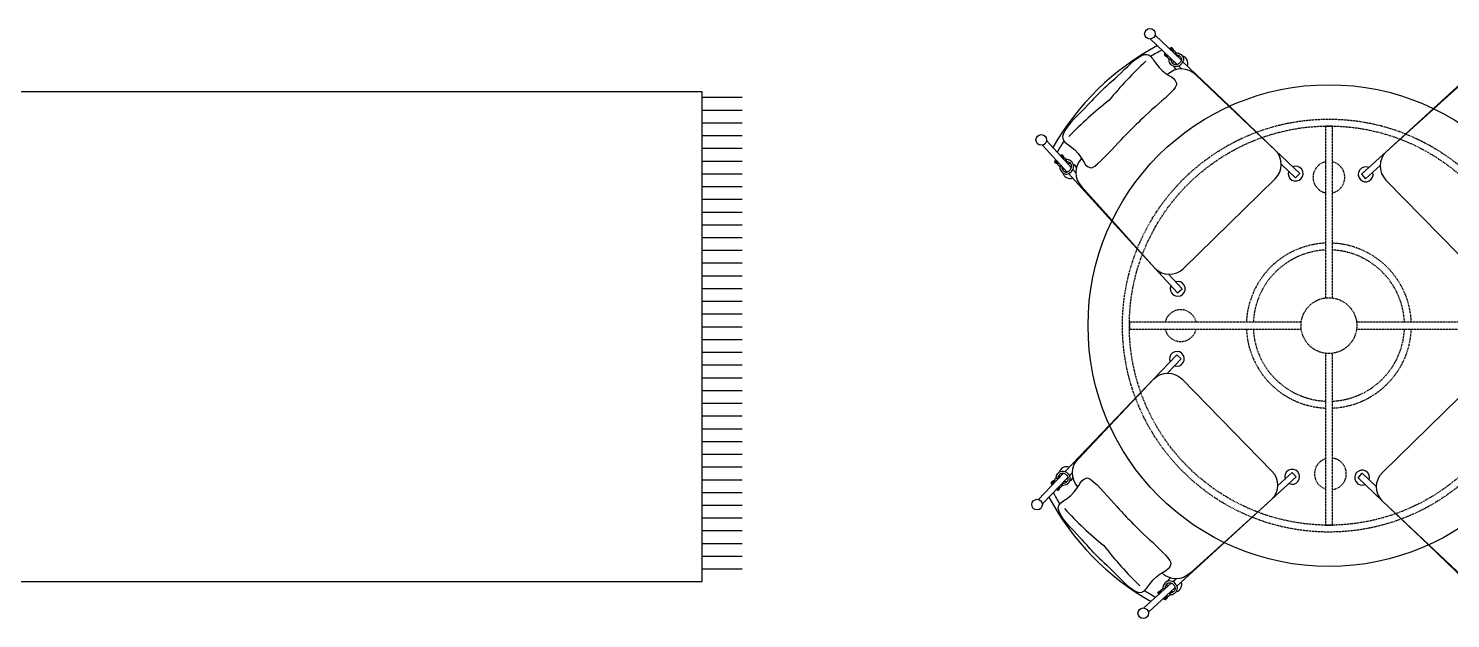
# Model space of a CAD drawing. Header units: millimetres. Extents: x -38686 to 870903, y -23218 to 232707.
# Drawn here: x 40738 to 44281, y 30527 to 31997 of the extents above; entities that cross this region are included whole.
import ezdxf

# ---------------------------------------------------------------- set-up
doc = ezdxf.new("R2010")
doc.units = ezdxf.units.MM
doc.header["$LTSCALE"] = 10
doc.linetypes.add('HIDDEN', pattern=[0.375, 0.25, -0.125])
doc.layers.add('40 - Detail Outline', color=142, linetype='Continuous')

msp = doc.modelspace()

# ---------------------------------------------------------------- hatches: boundary and pattern name
at = {"layer": '40 - Detail Outline'}
h = msp.add_hatch(dxfattribs=at)
h.set_pattern_fill('LINE', color=251, scale=0.25, angle=134.340416, style=0)
h.set_pattern_definition([(134.3404157, (58415.8409, 36240.53084), (0.567689923, 0.55476771), [])])
edge = h.paths.add_edge_path()
edge.add_spline(control_points=[(43579.99, 31946.272), (43580.675, 31946.75), (43582.426, 31947.837), (43585.235, 31949.013), (43588.668, 31946.794), (43589.945, 31943.523), (43591.202, 31941.18), (43591.593, 31940.47)], knot_values=[0.96849474, 0.96849474, 0.96849474, 0.96849474, 3.43348075, 6.95615261, 9.2269816, 14.7686526, 17.20637924, 17.20637924, 17.20637924, 17.20637924], degree=3, periodic=0)
edge.add_spline(control_points=[(43591.593, 31940.47), (43591.452, 31940.478), (43589.99, 31940.503), (43588.652, 31939.849), (43587.524, 31939.061)], knot_values=[15.02205896, 15.02205896, 15.02205896, 15.02205896, 15.4425909, 19.39816394, 19.39816394, 19.39816394, 19.39816394], degree=3, periodic=0)
edge.add_line((43587.524, 31939.061), (43579.99, 31946.272))
edge = h.paths.add_edge_path()
edge.add_spline(control_points=[(43575.038, 31925.861), (43573.753, 31926.445), (43571.246, 31927.608), (43567.735, 31929.426), (43567.303, 31933.134), (43568.47, 31934.842), (43569.268, 31935.772)], knot_values=[32.23678536, 32.23678536, 32.23678536, 32.23678536, 36.54129772, 40.52967194, 43.06457669, 46.61386778, 46.61386778, 46.61386778, 46.61386778], degree=3, periodic=0)
edge.add_line((43569.268, 31935.772), (43576.62, 31928.733))
edge.add_spline(control_points=[(43576.62, 31928.733), (43576.077, 31928.032), (43575.5, 31927.112), (43575.092, 31926.045), (43575.038, 31925.861)], knot_values=[34.33816689, 34.33816689, 34.33816689, 34.33816689, 36.98965349, 37.54298405, 37.54298405, 37.54298405, 37.54298405], degree=3, periodic=0)
h = msp.add_hatch(dxfattribs=at)
h.set_pattern_fill('LINE', color=251, scale=10, style=0)
h.set_pattern_definition([(0, (6381.487, 14235.67), (0, 31.75), [])])
h.paths.add_polyline_path([(40486.225, 30618.783), (40586.225, 30618.783), (40586.225, 31838.783), (40486.225, 31838.783)])
h.paths.add_polyline_path([(42416.225, 30618.783), (42516.225, 30618.783), (42516.225, 31838.783), (42416.225, 31838.783)])
h = msp.add_hatch(dxfattribs=at)
h.set_pattern_fill('LINE', color=251, scale=0.25, angle=134.340416, style=0)
h.set_pattern_definition([(134.3404157, (38662.403, 16936.7365), (-0.567689923, -0.55476771), [])])
edge = h.paths.add_edge_path()
edge.add_spline(control_points=[(43297.071, 31669.793), (43296.578, 31669.12), (43295.451, 31667.394), (43294.21, 31664.613), (43296.35, 31661.131), (43299.591, 31659.778), (43301.904, 31658.467), (43302.606, 31658.06)], knot_values=[0.96849474, 0.96849474, 0.96849474, 0.96849474, 3.43348075, 6.95615261, 9.2269816, 14.7686526, 17.20637924, 17.20637924, 17.20637924, 17.20637924], degree=3, periodic=0)
edge.add_spline(control_points=[(43302.606, 31658.06), (43302.6, 31658.201), (43302.609, 31659.664), (43303.294, 31660.987), (43304.107, 31662.096)], knot_values=[15.02205896, 15.02205896, 15.02205896, 15.02205896, 15.4425909, 19.39816394, 19.39816394, 19.39816394, 19.39816394], degree=3, periodic=0)
edge.add_line((43304.107, 31662.096), (43297.071, 31669.793))
edge = h.paths.add_edge_path()
edge.add_spline(control_points=[(43317.591, 31674.275), (43317.038, 31675.573), (43315.933, 31678.106), (43314.195, 31681.658), (43310.499, 31682.175), (43308.764, 31681.048), (43307.816, 31680.271)], knot_values=[32.23678536, 32.23678536, 32.23678536, 32.23678536, 36.54129772, 40.52967194, 43.06457669, 46.61386778, 46.61386778, 46.61386778, 46.61386778], degree=3, periodic=0)
edge.add_line((43307.816, 31680.271), (43314.683, 31672.759))
edge.add_spline(control_points=[(43314.683, 31672.759), (43315.397, 31673.286), (43316.33, 31673.842), (43317.406, 31674.225), (43317.591, 31674.275)], knot_values=[34.33816689, 34.33816689, 34.33816689, 34.33816689, 36.98965349, 37.54298405, 37.54298405, 37.54298405, 37.54298405], degree=3, periodic=0)
h = msp.add_hatch(dxfattribs=at)
h.set_pattern_fill('LINE', color=251, scale=0.25, angle=44.340416, style=0)
h.set_pattern_definition([(224.3404157, (38993.4781, 45694.7951), (-0.55476771, 0.567689923), [])])
edge = h.paths.add_edge_path()
edge.add_spline(control_points=[(43287.736, 30858.945), (43287.258, 30859.629), (43286.171, 30861.38), (43284.995, 30864.189), (43287.215, 30867.622), (43290.486, 30868.9), (43292.829, 30870.156), (43293.539, 30870.547)], knot_values=[0.96849474, 0.96849474, 0.96849474, 0.96849474, 3.43348075, 6.95615261, 9.2269816, 14.7686526, 17.20637924, 17.20637924, 17.20637924, 17.20637924], degree=3, periodic=0)
edge.add_spline(control_points=[(43293.539, 30870.547), (43293.531, 30870.407), (43293.506, 30868.944), (43294.16, 30867.606), (43294.948, 30866.478)], knot_values=[15.02205896, 15.02205896, 15.02205896, 15.02205896, 15.4425909, 19.39816394, 19.39816394, 19.39816394, 19.39816394], degree=3, periodic=0)
edge.add_line((43294.948, 30866.478), (43287.736, 30858.945))
edge = h.paths.add_edge_path()
edge.add_spline(control_points=[(43308.148, 30853.992), (43307.564, 30852.707), (43306.401, 30850.2), (43304.583, 30846.689), (43300.875, 30846.257), (43299.167, 30847.424), (43298.237, 30848.222)], knot_values=[32.23678536, 32.23678536, 32.23678536, 32.23678536, 36.54129772, 40.52967194, 43.06457669, 46.61386778, 46.61386778, 46.61386778, 46.61386778], degree=3, periodic=0)
edge.add_line((43298.237, 30848.222), (43305.275, 30855.575))
edge.add_spline(control_points=[(43305.275, 30855.575), (43305.977, 30855.031), (43306.897, 30854.454), (43307.964, 30854.046), (43308.148, 30853.992)], knot_values=[34.33816689, 34.33816689, 34.33816689, 34.33816689, 36.98965349, 37.54298405, 37.54298405, 37.54298405, 37.54298405], degree=3, periodic=0)
h = msp.add_hatch(dxfattribs=at)
h.set_pattern_fill('LINE', color=251, scale=0.25, angle=44.340416, style=0)
h.set_pattern_definition([(224.3404157, (58297.2724, 25941.3572), (0.55476771, -0.567689923), [])])
edge = h.paths.add_edge_path()
edge.add_spline(control_points=[(43564.216, 30576.026), (43564.889, 30575.532), (43566.615, 30574.405), (43569.395, 30573.165), (43572.878, 30575.304), (43574.231, 30578.545), (43575.542, 30580.859), (43575.949, 30581.56)], knot_values=[0.96849474, 0.96849474, 0.96849474, 0.96849474, 3.43348075, 6.95615261, 9.2269816, 14.7686526, 17.20637924, 17.20637924, 17.20637924, 17.20637924], degree=3, periodic=0)
edge.add_spline(control_points=[(43575.949, 30581.56), (43575.808, 30581.554), (43574.345, 30581.563), (43573.022, 30582.248), (43571.913, 30583.062)], knot_values=[15.02205896, 15.02205896, 15.02205896, 15.02205896, 15.4425909, 19.39816394, 19.39816394, 19.39816394, 19.39816394], degree=3, periodic=0)
edge.add_line((43571.913, 30583.062), (43564.216, 30576.026))
edge = h.paths.add_edge_path()
edge.add_spline(control_points=[(43559.734, 30596.545), (43558.436, 30595.992), (43555.903, 30594.887), (43552.351, 30593.15), (43551.834, 30589.453), (43552.961, 30587.718), (43553.737, 30586.77)], knot_values=[32.23678536, 32.23678536, 32.23678536, 32.23678536, 36.54129772, 40.52967194, 43.06457669, 46.61386778, 46.61386778, 46.61386778, 46.61386778], degree=3, periodic=0)
edge.add_line((43553.737, 30586.77), (43561.25, 30593.637))
edge.add_spline(control_points=[(43561.25, 30593.637), (43560.723, 30594.351), (43560.167, 30595.285), (43559.784, 30596.36), (43559.734, 30596.545)], knot_values=[34.33816689, 34.33816689, 34.33816689, 34.33816689, 36.98965349, 37.54298405, 37.54298405, 37.54298405, 37.54298405], degree=3, periodic=0)

# ---------------------------------------------------------------- linework, layer by layer
at = {"layer": '40 - Detail Outline', "color": 252}
for p, q in [((43533.185, 31970.314), (43599.336, 31906.988)), ((43544.492, 31980.255), (43609.956, 31917.587)), ((43603.412, 31903.086), (43611.35, 31895.487)), ((43603.412, 31903.086), (43611.35, 31895.487)), ((43613.935, 31913.778), (43729.735, 31802.924)), ((44356.156, 31905.233), (44237.834, 31797.074)), ((43274.114, 31717.14), (43335.9, 31649.548)), ((43263.915, 31706.065), (43325.059, 31639.176)), ((43339.707, 31645.384), (43347.121, 31637.273)), ((43328.776, 31635.11), (43436.935, 31516.789)), ((43320.231, 30892.889), (43431.085, 31008.689)), ((43253.754, 30823.446), (43316.422, 30888.91)), ((43263.695, 30812.139), (43327.021, 30878.29)), ((43330.923, 30882.366), (43338.522, 30890.304)), ((43598.899, 30607.73), (43717.22, 30715.889)), ((44341.12, 30599.185), (44225.32, 30710.04)), ((43516.869, 30553.068), (43584.461, 30614.854)), ((43588.625, 30618.661), (43596.736, 30626.075)), ((43588.625, 30618.661), (43596.736, 30626.075)), ((43527.944, 30542.869), (43594.833, 30604.014))]:
    msp.add_line(p, q, dxfattribs=at)
at = {"layer": '40 - Detail Outline', "color": 251}
for p, q in [((43729.735, 31802.924), (43844.67, 31692.897)), ((44237.834, 31797.074), (44120.396, 31689.723)), ((43844.67, 31692.897), (43904.751, 31635.382)), ((44120.396, 31689.723), (44059.007, 31633.606)), ((43858.907, 31658.503), (43894.491, 31624.439)), ((44105.371, 31655.665), (44069.013, 31622.43)), ((43904.751, 31635.382), (43894.491, 31624.439)), ((44059.007, 31633.606), (44069.013, 31622.43)), ((43436.935, 31516.789), (43544.286, 31399.35)), ((43544.286, 31399.35), (43600.403, 31337.962)), ((43578.344, 31384.325), (43611.579, 31347.967)), ((43600.403, 31337.962), (43611.579, 31347.967)), ((43541.112, 31123.624), (43598.627, 31183.705)), ((43598.627, 31183.705), (43609.57, 31173.445)), ((43575.506, 31137.861), (43609.57, 31173.445)), ((43431.085, 31008.689), (43541.112, 31123.624)), ((43834.658, 30823.241), (43896.047, 30879.357)), ((43849.683, 30857.298), (43886.042, 30890.533)), ((43896.047, 30879.357), (43886.042, 30890.533)), ((44050.304, 30877.581), (44060.564, 30888.524)), ((44110.384, 30820.066), (44050.304, 30877.581)), ((44096.147, 30854.46), (44060.564, 30888.524)), ((43717.22, 30715.889), (43834.658, 30823.241)), ((44225.32, 30710.04), (44110.384, 30820.066))]:
    msp.add_line(p, q, dxfattribs=at)
at = {"layer": '40 - Detail Outline', "color": 7}
for points in [[(43728.738, 31802.47), (43645.951, 31880.716, 0.41105712), (43575.633, 31881.905)], [(44393.709, 31872.484, 0.40885828), (44323.649, 31872.649), (44239.033, 31796.495)], [(43361.525, 31672.663, 0.40885828), (43361.36, 31602.603), (43437.514, 31517.987)], [(43352.107, 30854.592, -0.40885828), (43353.555, 30924.637), (43431.637, 31007.477)], [(43716.234, 30716.365), (43631.668, 30640.046, -0.41105712), (43561.341, 30640.476)], [(44379.417, 30631.061, -0.40885828), (44309.372, 30632.509), (44226.532, 30710.591)]]:
    msp.add_lwpolyline(points, format="xyb", dxfattribs=at)
at = {"layer": '40 - Detail Outline', "color": 252}
msp.add_lwpolyline([(42416.225, 31838.783), (40586.225, 31838.783), (40586.225, 30618.783), (42416.225, 30618.783)], close=True, dxfattribs=at)
at = {"layer": '40 - Detail Outline', "color": 251}
for points in [[(43437.514, 31517.987), (43544.286, 31399.35, 0.41421356), (43614.992, 31398.536), (43843.856, 31622.191, 0.41421356), (43844.67, 31692.897), (43728.738, 31802.47)], [(44239.033, 31796.495), (44120.396, 31689.723, 0.41421356), (44119.582, 31619.017), (44343.237, 31390.153, 0.41421356), (44413.943, 31389.339), (44523.516, 31505.271)], [(43431.637, 31007.477), (43541.112, 31123.624, -0.41421356), (43611.818, 31122.811), (43835.472, 30893.947, -0.41421356), (43834.658, 30823.241), (43716.234, 30716.365)], [(44226.532, 30710.591), (44110.384, 30820.066, -0.41421356), (44111.198, 30890.772), (44340.062, 31114.427, -0.41421356), (44410.768, 31113.613), (44517.644, 30995.188)]]:
    msp.add_lwpolyline(points, format="xyb", dxfattribs=at)
at = {"layer": '40 - Detail Outline', "color": 251, "linetype": 'HIDDEN'}
for points in [[(43986.099, 31325.418), (43986.099, 31753.624), (43968.956, 31753.624), (43968.956, 31325.418)], [(43908.591, 31265.053), (43480.385, 31265.053), (43480.385, 31247.91), (43908.591, 31247.91)], [(44046.464, 31247.91), (44474.67, 31247.91), (44474.67, 31265.053), (44046.464, 31265.053)], [(43968.956, 31187.545), (43968.956, 30759.339), (43986.099, 30759.339), (43986.099, 31187.545)]]:
    msp.add_lwpolyline(points, dxfattribs=at)
at = {"layer": '40 - Detail Outline', "color": 7}
for centre in [(43531.659, 31983.45), (43261.017, 31718.968), (43250.559, 30810.613), (43515.041, 30539.971)]:
    msp.add_circle(centre, 13.224, dxfattribs=at)
at = {"layer": '40 - Detail Outline', "color": 0}
msp.add_circle((43977.527, 31256.482), 600, dxfattribs=at)
at = {"layer": '40 - Detail Outline', "color": 251, "linetype": 'HIDDEN'}
for radius in [514.286, 497.143, 69.468]:
    msp.add_circle((43977.527, 31256.482), radius, dxfattribs=at)
at = {"layer": '40 - Detail Outline', "color": 7}
for centre, radius, start, end in [((43858.762, 31376.835), 654.154, 118.118966, 150.410216), ((43858.762, 31376.835), 639.154, 117.678101, 120.593159), ((43858.762, 31376.835), 639.154, 147.883888, 150.84713), ((43856.023, 31138.894), 654.154, 208.270615, 240.561865), ((43856.023, 31138.894), 639.154, 207.833702, 210.796943), ((43856.023, 31138.894), 639.154, 238.087672, 241.002731)]:
    msp.add_arc(centre, radius, start, end, dxfattribs=at)
at = {"layer": '40 - Detail Outline', "color": 252}
for centre, radius, start, end in [((43607.559, 31910.019), 18.556, 97.407652, 113.671857), ((43607.559, 31910.019), 18.556, 338.828209, 74.221832), ((44147.623, 31236.89), 923.095, 132.692784, 141.056747), ((43607.559, 31910.019), 18.556, 161.363121, 184.103298), ((43607.559, 31910.019), 18.556, 204.187802, 239.201675), ((43993.197, 31085.98), 923.095, 127.624084, 135.988047), ((43332.681, 31641.398), 18.556, 155.008974, 171.27318), ((43332.681, 31641.398), 18.556, 84.577533, 107.31771), ((43332.681, 31641.398), 18.556, 29.479157, 64.49303), ((43332.681, 31641.398), 18.556, 194.458999, 289.852622), ((43323.99, 30886.513), 18.556, 68.828209, 164.221832), ((43323.99, 30886.513), 18.556, 187.407652, 203.671857), ((43323.99, 30886.513), 18.556, 251.363121, 274.103298), ((43323.99, 30886.513), 18.556, 294.187802, 329.201675), ((43997.118, 31426.577), 923.095, 222.692784, 231.056747), ((44148.028, 31272.152), 923.095, 217.624084, 225.988047), ((43592.611, 30611.635), 18.556, 174.577533, 197.31771), ((43592.611, 30611.635), 18.556, 119.479157, 154.49303), ((43592.611, 30611.635), 18.556, 284.458999, 19.852622), ((43592.611, 30611.635), 18.556, 245.008974, 261.27318)]:
    msp.add_arc(centre, radius, start, end, dxfattribs=at)
at = {"layer": '40 - Detail Outline', "color": 251}
for centre, start, end in [((43894.709, 31635.133), 161.363121, 113.671857), ((44069.041, 31633.126), 65.008974, 17.31771), ((43600.883, 31347.996), 155.008974, 107.31771), ((43598.876, 31173.663), 251.363121, 203.671857), ((43886.013, 30879.837), 245.008974, 197.31771), ((44060.346, 30877.83), 341.363121, 293.671857)]:
    msp.add_arc(centre, 18.556, start, end, dxfattribs=at)
at = {"layer": '40 - Detail Outline', "color": 251, "linetype": 'HIDDEN'}
for centre, radius, start, end in [((43977.527, 31625.749), 39.599, 102.500879, 257.499121), ((43977.527, 31625.749), 39.599, 282.500879, 77.499121), ((43977.527, 31256.482), 205.54, 92.390047, 177.609953), ((43977.527, 31256.482), 205.54, 2.390047, 87.609953), ((43977.527, 31256.482), 188.397, 92.60767, 177.39233), ((43977.527, 31256.482), 188.397, 2.60767, 87.39233), ((43608.26, 31256.482), 39.599, 12.500879, 167.499121), ((43608.26, 31256.482), 39.599, 192.500879, 347.499121), ((43977.527, 31256.482), 205.54, 182.390047, 267.609953), ((43977.527, 31256.482), 188.397, 182.60767, 267.39233), ((43977.527, 31256.482), 205.54, 272.390047, 357.609953), ((43977.527, 31256.482), 188.397, 272.60767, 357.39233), ((43981.298, 30887.234), 39.599, 108.160125, 251.839875), ((43981.298, 30887.234), 39.599, 276.963411, 83.036589)]:
    msp.add_arc(centre, radius, start, end, dxfattribs=at)
at = {"layer": '40 - Detail Outline', "color": 7}
for points in [[(43408.167, 31839.104), (43422.418, 31852.529), (43454.45, 31879.174), (43522.719, 31949.857), (43564.76, 31874.739), (43594.423, 31880.238), (43599.679, 31849.036), (43530.836, 31790.596), (43506.327, 31765.72), (43492.518, 31752.789)], [(43408.167, 31839.104), (43394.418, 31825.166), (43384.922, 31811.229), (43294.806, 31727.132), (43368.937, 31683.373), (43362.756, 31653.845), (43393.829, 31647.872), (43471.718, 31732.824), (43479.271, 31739.281), (43492.518, 31752.789)], [(43394.904, 30687.121), (43381.48, 30701.372), (43372.308, 30715.524), (43284.152, 30801.674), (43359.27, 30843.714), (43353.77, 30873.377), (43384.973, 30878.633), (43460.886, 30791.91), (43468.289, 30785.281), (43481.22, 30771.472)], [(43394.904, 30687.121), (43408.843, 30673.372), (43440.253, 30645.996), (43506.877, 30573.76), (43550.636, 30647.891), (43580.164, 30641.71), (43586.137, 30672.783), (43518.658, 30732.793), (43494.728, 30758.226), (43481.22, 30771.472)]]:
    msp.add_open_spline(points, degree=3, knots=[546.33906767, 546.33906767, 546.33906767, 546.33906767, 617.24715186, 687.7198688, 729.37266148, 898.15952412, 913.37871501, 977.1374461, 1055.71522702, 1055.71522702, 1055.71522702, 1055.71522702], dxfattribs=at)
at = {"layer": '40 - Detail Outline', "color": 0}
for points, knots in [([(43569.268, 31935.772), (43568.47, 31934.842), (43567.303, 31933.134), (43567.735, 31929.426), (43571.246, 31927.608), (43573.753, 31926.445), (43575.038, 31925.861)], [32.23678536, 32.23678536, 32.23678536, 32.23678536, 35.78607645, 38.3209812, 42.30935542, 46.61386778, 46.61386778, 46.61386778, 46.61386778]), ([(43576.62, 31928.733), (43576.077, 31928.032), (43575.331, 31926.842), (43574.667, 31924.787), (43576.754, 31922.59), (43580.192, 31920.126), (43583.827, 31919.862), (43585.87, 31919.879)], [34.33816689, 34.33816689, 34.33816689, 34.33816689, 36.98965349, 38.48270951, 40.27687789, 45.22074874, 51.15960377, 51.15960377, 51.15960377, 51.15960377]), ([(43596.155, 31936.462), (43599.639, 31935.916), (43608.095, 31934.481), (43618.291, 31921.779), (43611.412, 31907.084), (43599.048, 31900.205), (43584.791, 31902.865), (43579.915, 31913.39), (43579.088, 31919.167), (43578.799, 31921.303)], [0.42363077, 0.42363077, 0.42363077, 0.42363077, 10.88913802, 25.92480524, 41.13286041, 52.55152274, 67.12012917, 78.20950651, 84.71484974, 84.71484974, 84.71484974, 84.71484974]), ([(43591.593, 31940.47), (43591.202, 31941.18), (43589.945, 31943.523), (43588.668, 31946.794), (43585.235, 31949.013), (43582.426, 31947.837), (43580.675, 31946.75), (43579.99, 31946.272)], [0.96849474, 0.96849474, 0.96849474, 0.96849474, 3.40622138, 8.94789237, 11.21872137, 14.74139322, 17.20637924, 17.20637924, 17.20637924, 17.20637924]), ([(43596.738, 31931.305), (43597.533, 31931.172), (43598.295, 31931.035), (43600.088, 31930.655), (43601.072, 31930.392), (43602.449, 31929.9), (43602.904, 31929.712), (43603.655, 31929.351), (43603.958, 31929.19), (43604.567, 31928.829), (43604.87, 31928.632), (43605.764, 31927.994), (43606.341, 31927.506), (43607.637, 31926.215), (43608.31, 31925.365), (43609.37, 31923.616), (43609.758, 31922.72), (43610.063, 31921.577), (43610.122, 31921.294), (43610.199, 31920.788), (43610.223, 31920.562), (43610.25, 31920.095), (43610.253, 31919.857), (43610.23, 31919.128), (43610.172, 31918.623), (43609.886, 31917.163), (43609.556, 31916.177), (43608.633, 31914.226), (43608.04, 31913.263), (43606.85, 31911.712), (43606.294, 31911.092), (43604.528, 31909.398), (43603.231, 31908.506), (43600.45, 31907.213), (43598.965, 31906.81), (43596.212, 31906.57), (43595.023, 31906.61), (43592.756, 31906.965), (43591.679, 31907.281), (43590.32, 31907.895), (43589.926, 31908.107), (43589.31, 31908.499), (43589.071, 31908.668), (43588.664, 31908.993), (43588.491, 31909.145), (43588.147, 31909.477), (43587.978, 31909.655), (43587.481, 31910.225), (43587.163, 31910.655), (43586.255, 31912.092), (43585.723, 31913.242), (43585.106, 31915.029), (43584.938, 31915.59), (43584.493, 31917.295), (43584.267, 31918.491), (43584.062, 31919.812), (43584.054, 31919.865), (43584.046, 31919.918)], [1.82913262, 1.82913262, 1.82913262, 1.82913262, 4.35375489, 4.35375489, 8.08411863, 8.08411863, 10.08255149, 10.08255149, 11.54200975, 11.54200975, 13.001468, 13.001468, 15.92038451, 15.92038451, 20.09967232, 20.09967232, 24.27896013, 24.27896013, 25.68541211, 25.68541211, 26.83752157, 26.83752157, 27.98963103, 27.98963103, 30.29384996, 30.29384996, 34.46603976, 34.46603976, 38.63822957, 38.63822957, 41.73285973, 41.73285973, 48.00936775, 48.00936775, 54.28587577, 54.28587577, 58.76057104, 58.76057104, 63.23526631, 63.23526631, 65.24928484, 65.24928484, 66.66392055, 66.66392055, 67.83904116, 67.83904116, 69.01416176, 69.01416176, 71.36440297, 71.36440297, 76.12426286, 76.12426286, 78.20599183, 78.20599183, 82.36944979, 82.36944979, 82.54186342, 82.54186342, 82.54186342, 82.54186342]), ([(43596.695, 31930.281), (43596.742, 31931.116), (43596.81, 31933.717), (43596.249, 31937.352), (43593.798, 31940.094), (43590.612, 31940.807), (43588.652, 31939.849), (43587.524, 31939.061)], [2.43731551, 2.43731551, 2.43731551, 2.43731551, 4.9500753, 10.2232456, 12.98994564, 15.4425909, 19.39816394, 19.39816394, 19.39816394, 19.39816394]), ([(43307.816, 31680.271), (43308.764, 31681.048), (43310.499, 31682.175), (43314.195, 31681.658), (43315.933, 31678.106), (43317.038, 31675.573), (43317.591, 31674.275)], [32.23678536, 32.23678536, 32.23678536, 32.23678536, 35.78607645, 38.3209812, 42.30935542, 46.61386778, 46.61386778, 46.61386778, 46.61386778]), ([(43314.683, 31672.759), (43315.397, 31673.286), (43316.604, 31674.005), (43318.674, 31674.62), (43320.822, 31672.484), (43323.206, 31668.99), (43323.387, 31665.35), (43323.322, 31663.308)], [34.33816689, 34.33816689, 34.33816689, 34.33816689, 36.98965349, 38.48270951, 40.27687789, 45.22074874, 51.15960377, 51.15960377, 51.15960377, 51.15960377]), ([(43302.606, 31658.06), (43301.904, 31658.467), (43299.591, 31659.778), (43296.35, 31661.131), (43294.21, 31664.613), (43295.451, 31667.394), (43296.578, 31669.12), (43297.071, 31669.793)], [0.96849474, 0.96849474, 0.96849474, 0.96849474, 3.40622138, 8.94789237, 11.21872137, 14.74139322, 17.20637924, 17.20637924, 17.20637924, 17.20637924]), ([(43312.674, 31652.725), (43311.838, 31652.697), (43309.236, 31652.69), (43305.615, 31653.334), (43302.931, 31655.847), (43302.291, 31659.049), (43303.294, 31660.987), (43304.107, 31662.096)], [2.43731551, 2.43731551, 2.43731551, 2.43731551, 4.9500753, 10.2232456, 12.98994564, 15.4425909, 19.39816394, 19.39816394, 19.39816394, 19.39816394]), ([(43306.507, 31653.407), (43306.973, 31649.912), (43308.213, 31641.425), (43320.676, 31630.939), (43335.526, 31637.478), (43342.688, 31649.68), (43340.357, 31663.995), (43329.947, 31669.112), (43324.19, 31670.071), (43322.061, 31670.409)], [0.42363077, 0.42363077, 0.42363077, 0.42363077, 10.88913802, 25.92480524, 41.13286041, 52.55152274, 67.12012917, 78.20950651, 84.71484974, 84.71484974, 84.71484974, 84.71484974]), ([(43311.65, 31652.705), (43311.763, 31651.908), (43311.883, 31651.143), (43312.222, 31649.342), (43312.462, 31648.352), (43312.922, 31646.964), (43313.1, 31646.504), (43313.443, 31645.745), (43313.598, 31645.439), (43313.944, 31644.822), (43314.135, 31644.514), (43314.752, 31643.606), (43315.226, 31643.018), (43316.487, 31641.692), (43317.321, 31641), (43319.045, 31639.9), (43319.932, 31639.492), (43321.068, 31639.16), (43321.35, 31639.094), (43321.853, 31639.006), (43322.079, 31638.977), (43322.545, 31638.94), (43322.783, 31638.931), (43323.512, 31638.937), (43324.019, 31638.983), (43325.484, 31639.235), (43326.478, 31639.543), (43328.45, 31640.421), (43329.426, 31640.991), (43331.004, 31642.146), (43331.637, 31642.687), (43333.371, 31644.413), (43334.293, 31645.689), (43335.65, 31648.439), (43336.087, 31649.916), (43336.389, 31652.662), (43336.378, 31653.852), (43336.075, 31656.127), (43335.784, 31657.21), (43335.201, 31658.583), (43334.997, 31658.981), (43334.621, 31659.607), (43334.456, 31659.849), (43334.141, 31660.264), (43333.993, 31660.44), (43333.669, 31660.792), (43333.495, 31660.965), (43332.937, 31661.475), (43332.514, 31661.802), (43331.099, 31662.743), (43329.961, 31663.302), (43328.189, 31663.96), (43327.632, 31664.141), (43325.937, 31664.625), (43324.747, 31664.878), (43323.431, 31665.114), (43323.378, 31665.123), (43323.325, 31665.132)], [1.82913262, 1.82913262, 1.82913262, 1.82913262, 4.35375489, 4.35375489, 8.08411863, 8.08411863, 10.08255149, 10.08255149, 11.54200975, 11.54200975, 13.001468, 13.001468, 15.92038451, 15.92038451, 20.09967232, 20.09967232, 24.27896013, 24.27896013, 25.68541211, 25.68541211, 26.83752157, 26.83752157, 27.98963103, 27.98963103, 30.29384996, 30.29384996, 34.46603976, 34.46603976, 38.63822957, 38.63822957, 41.73285973, 41.73285973, 48.00936775, 48.00936775, 54.28587577, 54.28587577, 58.76057104, 58.76057104, 63.23526631, 63.23526631, 65.24928484, 65.24928484, 66.66392055, 66.66392055, 67.83904116, 67.83904116, 69.01416176, 69.01416176, 71.36440297, 71.36440297, 76.12426286, 76.12426286, 78.20599183, 78.20599183, 82.36944979, 82.36944979, 82.54186342, 82.54186342, 82.54186342, 82.54186342]), ([(43297.547, 30875.109), (43298.093, 30878.593), (43299.528, 30887.049), (43312.23, 30897.246), (43326.924, 30890.366), (43333.804, 30878.002), (43331.144, 30863.745), (43320.619, 30858.869), (43314.842, 30858.043), (43312.706, 30857.754)], [0.42363077, 0.42363077, 0.42363077, 0.42363077, 10.88913802, 25.92480524, 41.13286041, 52.55152274, 67.12012917, 78.20950651, 84.71484974, 84.71484974, 84.71484974, 84.71484974]), ([(43293.539, 30870.547), (43292.829, 30870.156), (43290.486, 30868.9), (43287.215, 30867.622), (43284.995, 30864.189), (43286.171, 30861.38), (43287.258, 30859.629), (43287.736, 30858.945)], [0.96849474, 0.96849474, 0.96849474, 0.96849474, 3.40622138, 8.94789237, 11.21872137, 14.74139322, 17.20637924, 17.20637924, 17.20637924, 17.20637924]), ([(43303.728, 30875.65), (43302.893, 30875.696), (43300.292, 30875.764), (43296.657, 30875.203), (43293.915, 30872.752), (43293.202, 30869.566), (43294.16, 30867.606), (43294.948, 30866.478)], [2.43731551, 2.43731551, 2.43731551, 2.43731551, 4.9500753, 10.2232456, 12.98994564, 15.4425909, 19.39816394, 19.39816394, 19.39816394, 19.39816394]), ([(43302.704, 30875.692), (43302.836, 30876.487), (43302.974, 30877.249), (43303.354, 30879.042), (43303.617, 30880.026), (43304.109, 30881.403), (43304.297, 30881.859), (43304.658, 30882.609), (43304.819, 30882.912), (43305.18, 30883.521), (43305.377, 30883.824), (43306.015, 30884.718), (43306.503, 30885.295), (43307.794, 30886.591), (43308.644, 30887.264), (43310.393, 30888.325), (43311.289, 30888.712), (43312.432, 30889.017), (43312.715, 30889.077), (43313.221, 30889.153), (43313.447, 30889.177), (43313.914, 30889.204), (43314.152, 30889.207), (43314.881, 30889.184), (43315.386, 30889.126), (43316.846, 30888.84), (43317.832, 30888.51), (43319.783, 30887.587), (43320.746, 30886.994), (43322.297, 30885.804), (43322.917, 30885.248), (43324.611, 30883.482), (43325.503, 30882.186), (43326.796, 30879.405), (43327.199, 30877.919), (43327.438, 30875.166), (43327.399, 30873.977), (43327.044, 30871.71), (43326.728, 30870.633), (43326.114, 30869.274), (43325.901, 30868.881), (43325.51, 30868.264), (43325.34, 30868.026), (43325.016, 30867.618), (43324.864, 30867.446), (43324.532, 30867.101), (43324.354, 30866.932), (43323.784, 30866.436), (43323.354, 30866.118), (43321.917, 30865.209), (43320.767, 30864.677), (43318.98, 30864.061), (43318.419, 30863.892), (43316.714, 30863.447), (43315.518, 30863.222), (43314.196, 30863.016), (43314.144, 30863.008), (43314.091, 30863)], [1.82913262, 1.82913262, 1.82913262, 1.82913262, 4.35375489, 4.35375489, 8.08411863, 8.08411863, 10.08255149, 10.08255149, 11.54200975, 11.54200975, 13.001468, 13.001468, 15.92038451, 15.92038451, 20.09967232, 20.09967232, 24.27896013, 24.27896013, 25.68541211, 25.68541211, 26.83752157, 26.83752157, 27.98963103, 27.98963103, 30.29384996, 30.29384996, 34.46603976, 34.46603976, 38.63822957, 38.63822957, 41.73285973, 41.73285973, 48.00936775, 48.00936775, 54.28587577, 54.28587577, 58.76057104, 58.76057104, 63.23526631, 63.23526631, 65.24928484, 65.24928484, 66.66392055, 66.66392055, 67.83904116, 67.83904116, 69.01416176, 69.01416176, 71.36440297, 71.36440297, 76.12426286, 76.12426286, 78.20599183, 78.20599183, 82.36944979, 82.36944979, 82.54186342, 82.54186342, 82.54186342, 82.54186342]), ([(43305.275, 30855.575), (43305.977, 30855.031), (43307.167, 30854.285), (43309.222, 30853.622), (43311.419, 30855.708), (43313.883, 30859.146), (43314.147, 30862.781), (43314.13, 30864.824)], [34.33816689, 34.33816689, 34.33816689, 34.33816689, 36.98965349, 38.48270951, 40.27687789, 45.22074874, 51.15960377, 51.15960377, 51.15960377, 51.15960377]), ([(43298.237, 30848.222), (43299.167, 30847.424), (43300.875, 30846.257), (43304.583, 30846.689), (43306.401, 30850.2), (43307.564, 30852.707), (43308.148, 30853.992)], [32.23678536, 32.23678536, 32.23678536, 32.23678536, 35.78607645, 38.3209812, 42.30935542, 46.61386778, 46.61386778, 46.61386778, 46.61386778]), ([(43580.602, 30585.461), (43584.097, 30585.927), (43592.584, 30587.167), (43603.07, 30599.63), (43596.531, 30614.48), (43584.329, 30621.642), (43570.014, 30619.311), (43564.897, 30608.901), (43563.938, 30603.144), (43563.6, 30601.015)], [0.42363077, 0.42363077, 0.42363077, 0.42363077, 10.88913802, 25.92480524, 41.13286041, 52.55152274, 67.12012917, 78.20950651, 84.71484974, 84.71484974, 84.71484974, 84.71484974]), ([(43581.304, 30590.604), (43582.101, 30590.718), (43582.866, 30590.837), (43584.667, 30591.176), (43585.657, 30591.416), (43587.045, 30591.877), (43587.505, 30592.054), (43588.264, 30592.397), (43588.57, 30592.552), (43589.187, 30592.899), (43589.495, 30593.089), (43590.403, 30593.706), (43590.991, 30594.18), (43592.317, 30595.441), (43593.009, 30596.275), (43594.109, 30597.999), (43594.517, 30598.886), (43594.849, 30600.022), (43594.915, 30600.304), (43595.003, 30600.807), (43595.032, 30601.033), (43595.069, 30601.499), (43595.078, 30601.737), (43595.072, 30602.466), (43595.026, 30602.973), (43594.774, 30604.439), (43594.466, 30605.433), (43593.588, 30607.404), (43593.018, 30608.38), (43591.863, 30609.958), (43591.322, 30610.591), (43589.596, 30612.325), (43588.32, 30613.247), (43585.569, 30614.604), (43584.093, 30615.041), (43581.347, 30615.343), (43580.157, 30615.332), (43577.882, 30615.029), (43576.799, 30614.738), (43575.426, 30614.155), (43575.027, 30613.952), (43574.402, 30613.575), (43574.16, 30613.41), (43573.745, 30613.095), (43573.569, 30612.947), (43573.217, 30612.624), (43573.044, 30612.45), (43572.534, 30611.891), (43572.207, 30611.469), (43571.265, 30610.053), (43570.707, 30608.915), (43570.049, 30607.143), (43569.868, 30606.586), (43569.384, 30604.892), (43569.131, 30603.701), (43568.895, 30602.385), (43568.886, 30602.332), (43568.877, 30602.28)], [1.82913262, 1.82913262, 1.82913262, 1.82913262, 4.35375489, 4.35375489, 8.08411863, 8.08411863, 10.08255149, 10.08255149, 11.54200975, 11.54200975, 13.001468, 13.001468, 15.92038451, 15.92038451, 20.09967232, 20.09967232, 24.27896013, 24.27896013, 25.68541211, 25.68541211, 26.83752157, 26.83752157, 27.98963103, 27.98963103, 30.29384996, 30.29384996, 34.46603976, 34.46603976, 38.63822957, 38.63822957, 41.73285973, 41.73285973, 48.00936775, 48.00936775, 54.28587577, 54.28587577, 58.76057104, 58.76057104, 63.23526631, 63.23526631, 65.24928484, 65.24928484, 66.66392055, 66.66392055, 67.83904116, 67.83904116, 69.01416176, 69.01416176, 71.36440297, 71.36440297, 76.12426286, 76.12426286, 78.20599183, 78.20599183, 82.36944979, 82.36944979, 82.54186342, 82.54186342, 82.54186342, 82.54186342]), ([(43553.737, 30586.77), (43552.961, 30587.718), (43551.834, 30589.453), (43552.351, 30593.15), (43555.903, 30594.887), (43558.436, 30595.992), (43559.734, 30596.545)], [32.23678536, 32.23678536, 32.23678536, 32.23678536, 35.78607645, 38.3209812, 42.30935542, 46.61386778, 46.61386778, 46.61386778, 46.61386778]), ([(43561.25, 30593.637), (43560.723, 30594.351), (43560.004, 30595.558), (43559.389, 30597.628), (43561.525, 30599.776), (43565.019, 30602.161), (43568.659, 30602.341), (43570.701, 30602.276)], [34.33816689, 34.33816689, 34.33816689, 34.33816689, 36.98965349, 38.48270951, 40.27687789, 45.22074874, 51.15960377, 51.15960377, 51.15960377, 51.15960377]), ([(43575.949, 30581.56), (43575.542, 30580.859), (43574.231, 30578.545), (43572.878, 30575.304), (43569.395, 30573.165), (43566.615, 30574.405), (43564.889, 30575.532), (43564.216, 30576.026)], [0.96849474, 0.96849474, 0.96849474, 0.96849474, 3.40622138, 8.94789237, 11.21872137, 14.74139322, 17.20637924, 17.20637924, 17.20637924, 17.20637924]), ([(43581.284, 30591.628), (43581.312, 30590.792), (43581.319, 30588.19), (43580.675, 30584.569), (43578.162, 30581.885), (43574.96, 30581.245), (43573.022, 30582.248), (43571.913, 30583.062)], [2.43731551, 2.43731551, 2.43731551, 2.43731551, 4.9500753, 10.2232456, 12.98994564, 15.4425909, 19.39816394, 19.39816394, 19.39816394, 19.39816394])]:
    msp.add_open_spline(points, degree=3, knots=knots, dxfattribs=at)

doc.saveas('drawing.dxf')
